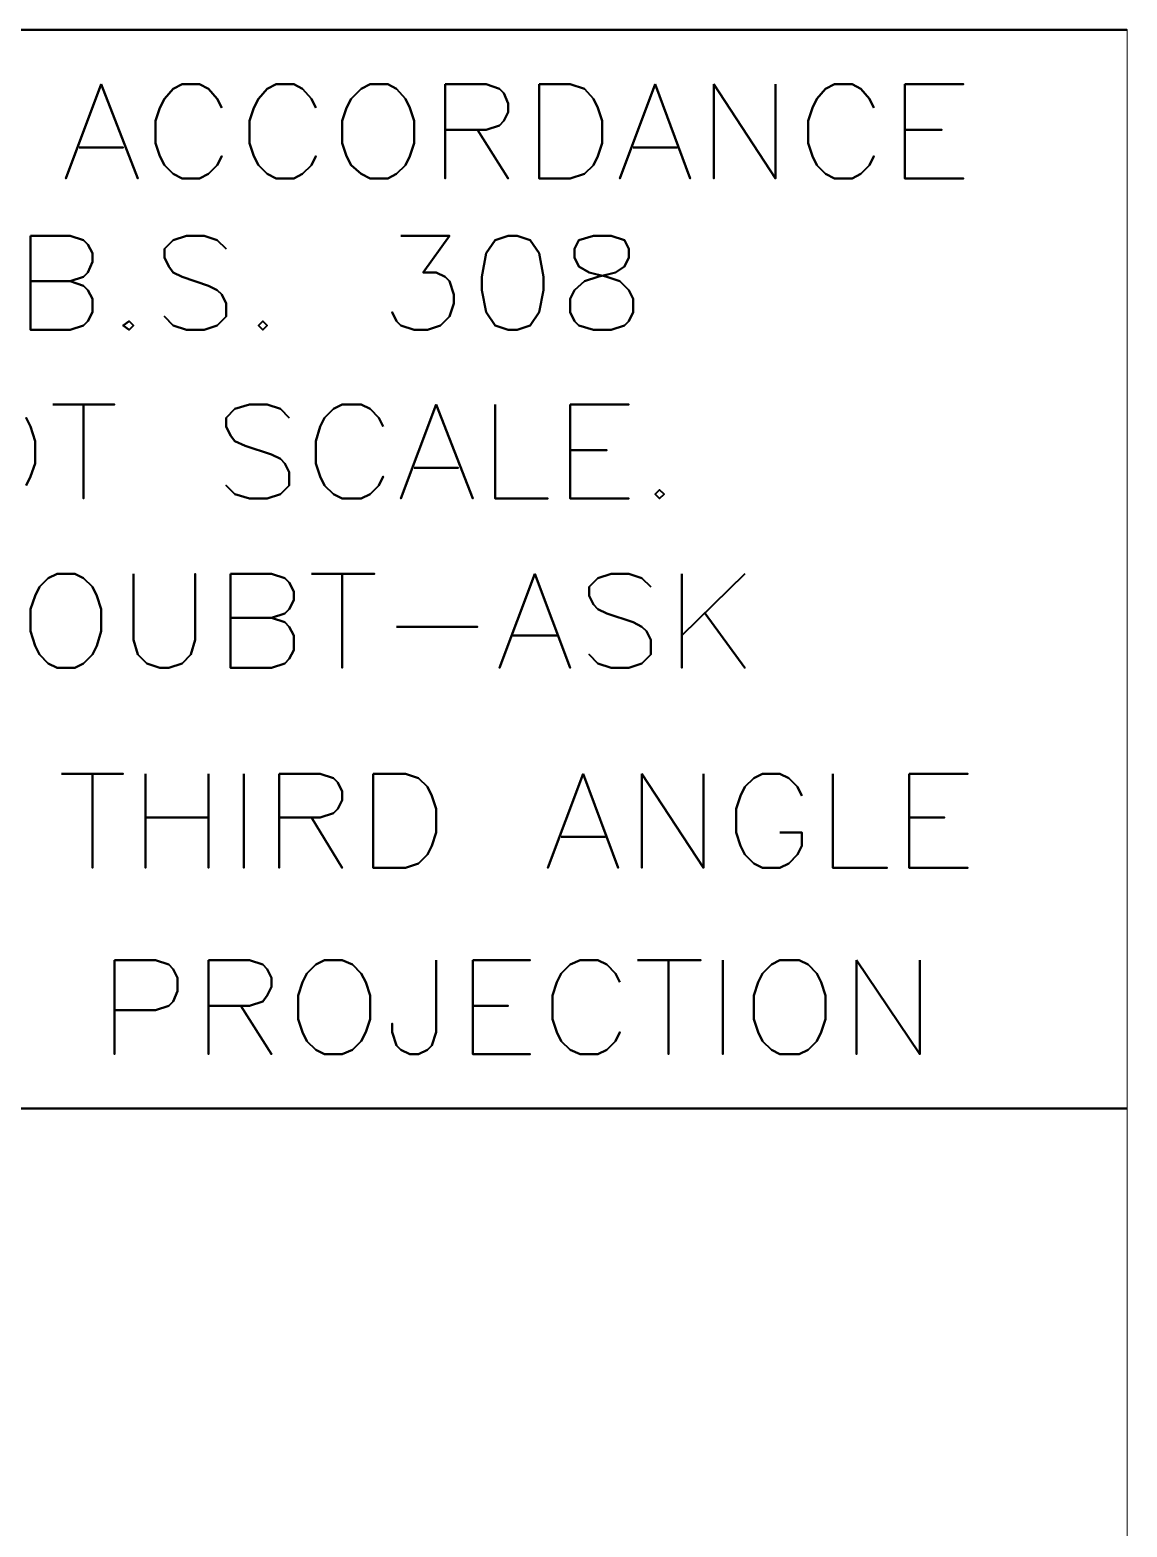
# Model space of a CAD drawing. Header units: millimetres. Extents: x 20 to 2064, y 18 to 2964.
# Drawn here: x 1755.9 to 2017.4, y 2607 to 2963.8 of the extents above; entities that cross this region are included whole.
import ezdxf

# ---------------------------------------------------------------- set-up
doc = ezdxf.new("R2010")
doc.units = ezdxf.units.MM
doc.header["$MEASUREMENT"] = 0
doc.layers.get('0').update_dxf_attribs({"linetype": 'CONTINUOUS'})

msp = doc.modelspace()

# ---------------------------------------------------------------- linework, layer by layer
at = {"color": 0, "linetype": 'Continuous', "lineweight": 40, "true_color": 0x000007}
for points in [[(66.47, 2963.75), (2017.37, 2963.75)], [(2017.37, 2963.75), (2017.37, 2963.75)], [(1772.85, 2950.8), (1764.43, 2928.38)], [(1772.85, 2950.8), (1781.59, 2928.38)], [(1792.11, 2950.8), (1790.01, 2949.75)], [(1796.32, 2950.8), (1792.11, 2950.8)], [(1792.11, 2950.8), (1792.11, 2950.8)], [(1798.42, 2949.75), (1796.32, 2950.8)], [(1796.32, 2950.8), (1796.32, 2950.8)], [(1814.53, 2950.8), (1812.43, 2949.75)], [(1818.74, 2950.8), (1814.53, 2950.8)], [(1814.53, 2950.8), (1814.53, 2950.8)], [(1820.84, 2949.75), (1818.74, 2950.8)], [(1818.74, 2950.8), (1818.74, 2950.8)], [(1836.95, 2950.8), (1834.85, 2949.75)], [(1841.16, 2950.8), (1836.95, 2950.8)], [(1836.95, 2950.8), (1836.95, 2950.8)], [(1843.26, 2949.75), (1841.16, 2950.8)], [(1841.16, 2950.8), (1841.16, 2950.8)], [(1854.84, 2950.8), (1854.84, 2928.38)], [(1854.84, 2950.8), (1864.63, 2950.8)], [(1864.63, 2950.8), (1864.63, 2950.8)], [(1864.63, 2950.8), (1867.79, 2949.75)], [(1877.26, 2950.8), (1877.26, 2928.38)], [(1877.26, 2950.8), (1884.62, 2950.8)], [(1884.62, 2950.8), (1884.62, 2950.8)], [(1884.62, 2950.8), (1888.11, 2949.75)], [(1904.94, 2950.8), (1896.52, 2928.38)], [(1904.94, 2950.8), (1913.29, 2928.38)], [(1918.94, 2950.8), (1918.94, 2928.38)], [(1918.94, 2950.8), (1933.6, 2928.38)], [(1933.6, 2950.8), (1933.6, 2928.38)], [(1947.67, 2950.8), (1945.57, 2949.75)], [(1951.88, 2950.8), (1947.67, 2950.8)], [(1947.67, 2950.8), (1947.67, 2950.8)], [(1953.99, 2949.75), (1951.88, 2950.8)], [(1951.88, 2950.8), (1951.88, 2950.8)], [(1964.44, 2950.8), (1964.44, 2928.38)], [(1964.44, 2950.8), (1978.44, 2950.8)], [(1978.44, 2950.8), (1978.44, 2950.8)], [(1787.9, 2947.32), (1786.85, 2945.21)], [(1790.01, 2949.75), (1787.9, 2947.32)], [(1787.9, 2947.32), (1787.9, 2947.32)], [(1790.01, 2949.75), (1790.01, 2949.75)], [(1800.53, 2947.32), (1798.42, 2949.75)], [(1798.42, 2949.75), (1798.42, 2949.75)], [(1801.58, 2945.21), (1800.53, 2947.32)], [(1800.53, 2947.32), (1800.53, 2947.32)], [(1810.32, 2947.32), (1809.27, 2945.21)], [(1812.43, 2949.75), (1810.32, 2947.32)], [(1810.32, 2947.32), (1810.32, 2947.32)], [(1812.43, 2949.75), (1812.43, 2949.75)], [(1822.95, 2947.32), (1820.84, 2949.75)], [(1820.84, 2949.75), (1820.84, 2949.75)], [(1824, 2945.21), (1822.95, 2947.32)], [(1822.95, 2947.32), (1822.95, 2947.32)], [(1832.42, 2947.32), (1831.36, 2945.21)], [(1834.85, 2949.75), (1832.42, 2947.32)], [(1832.42, 2947.32), (1832.42, 2947.32)], [(1834.85, 2949.75), (1834.85, 2949.75)], [(1845.37, 2947.32), (1843.26, 2949.75)], [(1843.26, 2949.75), (1843.26, 2949.75)], [(1846.42, 2945.21), (1845.37, 2947.32)], [(1845.37, 2947.32), (1845.37, 2947.32)], [(1867.79, 2949.75), (1867.79, 2949.75)], [(1867.79, 2949.75), (1868.84, 2948.7)], [(1868.84, 2948.7), (1868.84, 2948.7)], [(1868.84, 2948.7), (1869.89, 2946.26)], [(1888.11, 2949.75), (1888.11, 2949.75)], [(1888.11, 2949.75), (1890.21, 2947.32)], [(1890.21, 2947.32), (1890.21, 2947.32)], [(1890.21, 2947.32), (1891.26, 2945.21)], [(1943.47, 2947.32), (1942.41, 2945.21)], [(1945.57, 2949.75), (1943.47, 2947.32)], [(1943.47, 2947.32), (1943.47, 2947.32)], [(1945.57, 2949.75), (1945.57, 2949.75)], [(1956.02, 2947.32), (1953.99, 2949.75)], [(1953.99, 2949.75), (1953.99, 2949.75)], [(1957.08, 2945.21), (1956.02, 2947.32)], [(1956.02, 2947.32), (1956.02, 2947.32)], [(1786.85, 2945.21), (1785.8, 2942.06)], [(1786.85, 2945.21), (1786.85, 2945.21)], [(1809.27, 2945.21), (1808.22, 2942.06)], [(1809.27, 2945.21), (1809.27, 2945.21)], [(1831.36, 2945.21), (1830.31, 2942.06)], [(1831.36, 2945.21), (1831.36, 2945.21)], [(1847.47, 2942.06), (1846.42, 2945.21)], [(1846.42, 2945.21), (1846.42, 2945.21)], [(1869.89, 2944.16), (1868.84, 2942.06)], [(1869.89, 2946.26), (1869.89, 2946.26)], [(1869.89, 2946.26), (1869.89, 2944.16)], [(1869.89, 2944.16), (1869.89, 2944.16)], [(1891.26, 2945.21), (1891.26, 2945.21)], [(1891.26, 2945.21), (1892.31, 2942.06)], [(1942.41, 2945.21), (1941.36, 2942.06)], [(1942.41, 2945.21), (1942.41, 2945.21)], [(1785.8, 2942.06), (1785.8, 2942.06)], [(1785.8, 2942.06), (1785.8, 2936.8)], [(1808.22, 2942.06), (1808.22, 2942.06)], [(1808.22, 2942.06), (1808.22, 2936.8)], [(1830.31, 2942.06), (1830.31, 2942.06)], [(1830.31, 2942.06), (1830.31, 2936.8)], [(1847.47, 2936.8), (1847.47, 2942.06)], [(1847.47, 2942.06), (1847.47, 2942.06)], [(1864.63, 2939.95), (1854.84, 2939.95)], [(1854.84, 2939.95), (1854.84, 2939.95)], [(1862.53, 2939.95), (1869.89, 2928.38)], [(1867.79, 2941), (1864.63, 2939.95)], [(1864.63, 2939.95), (1864.63, 2939.95)], [(1868.84, 2942.06), (1867.79, 2941)], [(1867.79, 2941), (1867.79, 2941)], [(1868.84, 2942.06), (1868.84, 2942.06)], [(1892.31, 2942.06), (1892.31, 2942.06)], [(1892.31, 2942.06), (1892.31, 2936.8)], [(1941.36, 2942.06), (1941.36, 2942.06)], [(1941.36, 2942.06), (1941.36, 2936.8)], [(1964.44, 2939.95), (1973.25, 2939.95)], [(1973.25, 2939.95), (1973.25, 2939.95)], [(1785.8, 2936.8), (1785.8, 2936.8)], [(1785.8, 2936.8), (1786.85, 2933.64)], [(1808.22, 2936.8), (1808.22, 2936.8)], [(1808.22, 2936.8), (1809.27, 2933.64)], [(1830.31, 2936.8), (1830.31, 2936.8)], [(1830.31, 2936.8), (1831.36, 2933.64)], [(1846.42, 2933.64), (1847.47, 2936.8)], [(1847.47, 2936.8), (1847.47, 2936.8)], [(1892.31, 2936.8), (1891.26, 2933.64)], [(1892.31, 2936.8), (1892.31, 2936.8)], [(1941.36, 2936.8), (1941.36, 2936.8)], [(1941.36, 2936.8), (1942.41, 2933.64)], [(1767.59, 2935.74), (1778.11, 2935.74)], [(1778.11, 2935.74), (1778.11, 2935.74)], [(1786.85, 2933.64), (1786.85, 2933.64)], [(1786.85, 2933.64), (1787.9, 2931.54)], [(1800.53, 2931.54), (1801.58, 2933.64)], [(1801.58, 2933.64), (1801.58, 2933.64)], [(1809.27, 2933.64), (1809.27, 2933.64)], [(1809.27, 2933.64), (1810.32, 2931.54)], [(1822.95, 2931.54), (1824, 2933.64)], [(1824, 2933.64), (1824, 2933.64)], [(1831.36, 2933.64), (1831.36, 2933.64)], [(1831.36, 2933.64), (1832.42, 2931.54)], [(1845.37, 2931.54), (1846.42, 2933.64)], [(1846.42, 2933.64), (1846.42, 2933.64)], [(1891.26, 2933.64), (1890.21, 2931.54)], [(1891.26, 2933.64), (1891.26, 2933.64)], [(1899.68, 2935.74), (1910.2, 2935.74)], [(1910.2, 2935.74), (1910.2, 2935.74)], [(1942.41, 2933.64), (1942.41, 2933.64)], [(1942.41, 2933.64), (1943.47, 2931.54)], [(1956.02, 2931.54), (1957.08, 2933.64)], [(1957.08, 2933.64), (1957.08, 2933.64)], [(1787.9, 2931.54), (1787.9, 2931.54)], [(1787.9, 2931.54), (1790.01, 2929.43)], [(1790.01, 2929.43), (1790.01, 2929.43)], [(1790.01, 2929.43), (1792.11, 2928.38)], [(1796.32, 2928.38), (1798.42, 2929.43)], [(1798.42, 2929.43), (1800.53, 2931.54)], [(1798.42, 2929.43), (1798.42, 2929.43)], [(1800.53, 2931.54), (1800.53, 2931.54)], [(1810.32, 2931.54), (1810.32, 2931.54)], [(1810.32, 2931.54), (1812.43, 2929.43)], [(1812.43, 2929.43), (1812.43, 2929.43)], [(1812.43, 2929.43), (1814.53, 2928.38)], [(1818.74, 2928.38), (1820.84, 2929.43)], [(1820.84, 2929.43), (1822.95, 2931.54)], [(1820.84, 2929.43), (1820.84, 2929.43)], [(1822.95, 2931.54), (1822.95, 2931.54)], [(1832.42, 2931.54), (1832.42, 2931.54)], [(1832.42, 2931.54), (1834.85, 2929.43)], [(1834.85, 2929.43), (1834.85, 2929.43)], [(1834.85, 2929.43), (1836.95, 2928.38)], [(1841.16, 2928.38), (1843.26, 2929.43)], [(1843.26, 2929.43), (1845.37, 2931.54)], [(1843.26, 2929.43), (1843.26, 2929.43)], [(1845.37, 2931.54), (1845.37, 2931.54)], [(1888.11, 2929.43), (1884.62, 2928.38)], [(1890.21, 2931.54), (1888.11, 2929.43)], [(1888.11, 2929.43), (1888.11, 2929.43)], [(1890.21, 2931.54), (1890.21, 2931.54)], [(1943.47, 2931.54), (1943.47, 2931.54)], [(1943.47, 2931.54), (1945.57, 2929.43)], [(1945.57, 2929.43), (1945.57, 2929.43)], [(1945.57, 2929.43), (1947.67, 2928.38)], [(1951.88, 2928.38), (1953.99, 2929.43)], [(1953.99, 2929.43), (1956.02, 2931.54)], [(1953.99, 2929.43), (1953.99, 2929.43)], [(1956.02, 2931.54), (1956.02, 2931.54)], [(1764.43, 2928.38), (1764.43, 2928.38)], [(1781.59, 2928.38), (1781.59, 2928.38)], [(1792.11, 2928.38), (1792.11, 2928.38)], [(1792.11, 2928.38), (1796.32, 2928.38)], [(1796.32, 2928.38), (1796.32, 2928.38)], [(1814.53, 2928.38), (1814.53, 2928.38)], [(1814.53, 2928.38), (1818.74, 2928.38)], [(1818.74, 2928.38), (1818.74, 2928.38)], [(1836.95, 2928.38), (1836.95, 2928.38)], [(1836.95, 2928.38), (1841.16, 2928.38)], [(1841.16, 2928.38), (1841.16, 2928.38)], [(1854.84, 2928.38), (1854.84, 2928.38)], [(1869.89, 2928.38), (1869.89, 2928.38)], [(1877.26, 2928.38), (1877.26, 2928.38)], [(1884.62, 2928.38), (1877.26, 2928.38)], [(1877.26, 2928.38), (1877.26, 2928.38)], [(1884.62, 2928.38), (1884.62, 2928.38)], [(1896.52, 2928.38), (1896.52, 2928.38)], [(1913.29, 2928.38), (1913.29, 2928.38)], [(1918.94, 2928.38), (1918.94, 2928.38)], [(1933.6, 2928.38), (1933.6, 2928.38)], [(1933.6, 2928.38), (1933.6, 2928.38)], [(1947.67, 2928.38), (1947.67, 2928.38)], [(1947.67, 2928.38), (1951.88, 2928.38)], [(1951.88, 2928.38), (1951.88, 2928.38)], [(1964.44, 2928.38), (1964.44, 2928.38)], [(1964.44, 2928.38), (1978.44, 2928.38)], [(1978.44, 2928.38), (1978.44, 2928.38)], [(1756.02, 2914.71), (1756.02, 2892.29)], [(1756.02, 2914.71), (1765.48, 2914.71)], [(1765.48, 2914.71), (1765.48, 2914.71)], [(1765.48, 2914.71), (1768.64, 2913.65)], [(1768.64, 2913.65), (1768.64, 2913.65)], [(1768.64, 2913.65), (1769.69, 2912.6)], [(1769.69, 2912.6), (1769.69, 2912.6)], [(1769.69, 2912.6), (1770.74, 2910.56)], [(1790.01, 2913.65), (1787.9, 2911.62)], [(1787.9, 2911.62), (1787.9, 2911.62)], [(1787.9, 2911.62), (1787.9, 2909.51)], [(1793.16, 2914.71), (1790.01, 2913.65)], [(1790.01, 2913.65), (1790.01, 2913.65)], [(1797.37, 2914.71), (1793.16, 2914.71)], [(1793.16, 2914.71), (1793.16, 2914.71)], [(1800.53, 2913.65), (1797.37, 2914.71)], [(1797.37, 2914.71), (1797.37, 2914.71)], [(1802.63, 2911.62), (1800.53, 2913.65)], [(1800.53, 2913.65), (1800.53, 2913.65)], [(1844.32, 2914.71), (1855.89, 2914.71)], [(1855.89, 2914.71), (1849.58, 2905.96)], [(1855.89, 2914.71), (1855.89, 2914.71)], [(1866.74, 2913.65), (1864.63, 2910.56)], [(1869.89, 2914.71), (1866.74, 2913.65)], [(1866.74, 2913.65), (1866.74, 2913.65)], [(1872, 2914.71), (1869.89, 2914.71)], [(1869.89, 2914.71), (1869.89, 2914.71)], [(1875.15, 2913.65), (1872, 2914.71)], [(1872, 2914.71), (1872, 2914.71)], [(1877.26, 2910.56), (1875.15, 2913.65)], [(1875.15, 2913.65), (1875.15, 2913.65)], [(1886.72, 2913.65), (1885.67, 2911.62)], [(1885.67, 2911.62), (1885.67, 2911.62)], [(1885.67, 2911.62), (1885.67, 2909.51)], [(1890.21, 2914.71), (1886.72, 2913.65)], [(1886.72, 2913.65), (1886.72, 2913.65)], [(1894.42, 2914.71), (1890.21, 2914.71)], [(1890.21, 2914.71), (1890.21, 2914.71)], [(1897.57, 2913.65), (1894.42, 2914.71)], [(1894.42, 2914.71), (1894.42, 2914.71)], [(1898.63, 2911.62), (1897.57, 2913.65)], [(1897.57, 2913.65), (1897.57, 2913.65)], [(1898.63, 2909.51), (1898.63, 2911.62)], [(1898.63, 2911.62), (1898.63, 2911.62)], [(1770.74, 2908.46), (1769.69, 2905.96)], [(1770.74, 2910.56), (1770.74, 2910.56)], [(1770.74, 2910.56), (1770.74, 2908.46)], [(1770.74, 2908.46), (1770.74, 2908.46)], [(1787.9, 2909.51), (1787.9, 2909.51)], [(1787.9, 2909.51), (1788.96, 2907.41)], [(1864.63, 2910.56), (1863.58, 2904.91)], [(1864.63, 2910.56), (1864.63, 2910.56)], [(1878.31, 2904.91), (1877.26, 2910.56)], [(1877.26, 2910.56), (1877.26, 2910.56)], [(1885.67, 2909.51), (1885.67, 2909.51)], [(1885.67, 2909.51), (1886.72, 2907.41)], [(1897.57, 2907.41), (1898.63, 2909.51)], [(1898.63, 2909.51), (1898.63, 2909.51)], [(1768.64, 2904.91), (1765.48, 2903.86)], [(1769.69, 2905.96), (1768.64, 2904.91)], [(1768.64, 2904.91), (1768.64, 2904.91)], [(1769.69, 2905.96), (1769.69, 2905.96)], [(1788.96, 2907.41), (1788.96, 2907.41)], [(1788.96, 2907.41), (1790.01, 2905.96)], [(1790.01, 2905.96), (1790.01, 2905.96)], [(1790.01, 2905.96), (1792.11, 2904.91)], [(1792.11, 2904.91), (1792.11, 2904.91)], [(1792.11, 2904.91), (1798.42, 2902.8)], [(1849.58, 2905.96), (1849.58, 2905.96)], [(1849.58, 2905.96), (1852.73, 2905.96)], [(1852.73, 2905.96), (1852.73, 2905.96)], [(1852.73, 2905.96), (1854.84, 2904.91)], [(1854.84, 2904.91), (1854.84, 2904.91)], [(1854.84, 2904.91), (1855.89, 2903.86)], [(1863.58, 2904.91), (1863.58, 2904.91)], [(1863.58, 2904.91), (1863.58, 2901.75)], [(1878.31, 2901.75), (1878.31, 2904.91)], [(1878.31, 2904.91), (1878.31, 2904.91)], [(1886.72, 2907.41), (1886.72, 2907.41)], [(1886.72, 2907.41), (1889.16, 2905.96)], [(1888.11, 2903.86), (1891.26, 2904.91)], [(1889.16, 2905.96), (1889.16, 2905.96)], [(1889.16, 2905.96), (1893.37, 2904.91)], [(1891.26, 2904.91), (1895.47, 2905.96)], [(1891.26, 2904.91), (1891.26, 2904.91)], [(1893.37, 2904.91), (1893.37, 2904.91)], [(1893.37, 2904.91), (1896.52, 2903.86)], [(1895.47, 2905.96), (1897.57, 2907.41)], [(1895.47, 2905.96), (1895.47, 2905.96)], [(1897.57, 2907.41), (1897.57, 2907.41)], [(1756.02, 2903.86), (1765.48, 2903.86)], [(1765.48, 2903.86), (1765.48, 2903.86)], [(1765.48, 2903.86), (1765.48, 2903.86)], [(1765.48, 2903.86), (1768.64, 2902.8)], [(1768.64, 2902.8), (1768.64, 2902.8)], [(1768.64, 2902.8), (1769.69, 2901.75)], [(1769.69, 2901.75), (1769.69, 2901.75)], [(1769.69, 2901.75), (1770.74, 2899.65)], [(1798.42, 2902.8), (1798.42, 2902.8)], [(1798.42, 2902.8), (1800.53, 2901.75)], [(1800.53, 2901.75), (1800.53, 2901.75)], [(1800.53, 2901.75), (1801.58, 2900.7)], [(1801.58, 2900.7), (1801.58, 2900.7)], [(1801.58, 2900.7), (1802.63, 2898.6)], [(1855.89, 2903.86), (1855.89, 2903.86)], [(1855.89, 2903.86), (1856.94, 2900.7)], [(1856.94, 2900.7), (1856.94, 2900.7)], [(1856.94, 2900.7), (1856.94, 2898.6)], [(1863.58, 2901.75), (1863.58, 2901.75)], [(1863.58, 2901.75), (1864.63, 2896.49)], [(1877.26, 2896.49), (1878.31, 2901.75)], [(1878.31, 2901.75), (1878.31, 2901.75)], [(1884.62, 2899.65), (1885.67, 2901.75)], [(1885.67, 2901.75), (1888.11, 2903.86)], [(1885.67, 2901.75), (1885.67, 2901.75)], [(1888.11, 2903.86), (1888.11, 2903.86)], [(1896.52, 2903.86), (1896.52, 2903.86)], [(1896.52, 2903.86), (1898.63, 2901.75)], [(1898.63, 2901.75), (1898.63, 2901.75)], [(1898.63, 2901.75), (1899.68, 2899.65)], [(1770.74, 2899.65), (1770.74, 2899.65)], [(1770.74, 2899.65), (1770.74, 2896.49)], [(1802.63, 2898.6), (1802.63, 2898.6)], [(1802.63, 2898.6), (1802.63, 2895.44)], [(1856.94, 2898.6), (1855.89, 2895.44)], [(1856.94, 2898.6), (1856.94, 2898.6)], [(1884.62, 2896.49), (1884.62, 2899.65)], [(1884.62, 2899.65), (1884.62, 2899.65)], [(1899.68, 2899.65), (1899.68, 2899.65)], [(1899.68, 2899.65), (1899.68, 2896.49)], [(1769.69, 2894.39), (1768.64, 2893.34)], [(1770.74, 2896.49), (1769.69, 2894.39)], [(1769.69, 2894.39), (1769.69, 2894.39)], [(1770.74, 2896.49), (1770.74, 2896.49)], [(1779.49, 2894.39), (1778.11, 2893.34)], [(1780.54, 2893.34), (1779.49, 2894.39)], [(1779.49, 2894.39), (1779.49, 2894.39)], [(1790.01, 2893.34), (1787.9, 2895.44)], [(1787.9, 2895.44), (1787.9, 2895.44)], [(1802.63, 2895.44), (1800.53, 2893.34)], [(1802.63, 2895.44), (1802.63, 2895.44)], [(1811.38, 2894.39), (1810.32, 2893.34)], [(1812.43, 2893.34), (1811.38, 2894.39)], [(1811.38, 2894.39), (1811.38, 2894.39)], [(1843.26, 2894.39), (1842.21, 2896.49)], [(1842.21, 2896.49), (1842.21, 2896.49)], [(1844.32, 2893.34), (1843.26, 2894.39)], [(1843.26, 2894.39), (1843.26, 2894.39)], [(1855.89, 2895.44), (1853.78, 2893.34)], [(1855.89, 2895.44), (1855.89, 2895.44)], [(1864.63, 2896.49), (1864.63, 2896.49)], [(1864.63, 2896.49), (1866.74, 2893.34)], [(1875.15, 2893.34), (1877.26, 2896.49)], [(1877.26, 2896.49), (1877.26, 2896.49)], [(1885.67, 2894.39), (1884.62, 2896.49)], [(1884.62, 2896.49), (1884.62, 2896.49)], [(1886.72, 2893.34), (1885.67, 2894.39)], [(1885.67, 2894.39), (1885.67, 2894.39)], [(1898.63, 2894.39), (1897.57, 2893.34)], [(1899.68, 2896.49), (1898.63, 2894.39)], [(1898.63, 2894.39), (1898.63, 2894.39)], [(1899.68, 2896.49), (1899.68, 2896.49)], [(1756.02, 2892.29), (1756.02, 2892.29)], [(1765.48, 2892.29), (1756.02, 2892.29)], [(1756.02, 2892.29), (1756.02, 2892.29)], [(1768.64, 2893.34), (1765.48, 2892.29)], [(1765.48, 2892.29), (1765.48, 2892.29)], [(1768.64, 2893.34), (1768.64, 2893.34)], [(1778.11, 2893.34), (1778.11, 2893.34)], [(1778.11, 2893.34), (1779.49, 2892.29)], [(1779.49, 2892.29), (1780.54, 2893.34)], [(1779.49, 2892.29), (1779.49, 2892.29)], [(1780.54, 2893.34), (1780.54, 2893.34)], [(1793.16, 2892.29), (1790.01, 2893.34)], [(1790.01, 2893.34), (1790.01, 2893.34)], [(1797.37, 2892.29), (1793.16, 2892.29)], [(1793.16, 2892.29), (1793.16, 2892.29)], [(1800.53, 2893.34), (1797.37, 2892.29)], [(1797.37, 2892.29), (1797.37, 2892.29)], [(1800.53, 2893.34), (1800.53, 2893.34)], [(1810.32, 2893.34), (1810.32, 2893.34)], [(1810.32, 2893.34), (1811.38, 2892.29)], [(1811.38, 2892.29), (1812.43, 2893.34)], [(1811.38, 2892.29), (1811.38, 2892.29)], [(1812.43, 2893.34), (1812.43, 2893.34)], [(1847.47, 2892.29), (1844.32, 2893.34)], [(1844.32, 2893.34), (1844.32, 2893.34)], [(1850.63, 2892.29), (1847.47, 2892.29)], [(1847.47, 2892.29), (1847.47, 2892.29)], [(1853.78, 2893.34), (1850.63, 2892.29)], [(1850.63, 2892.29), (1850.63, 2892.29)], [(1853.78, 2893.34), (1853.78, 2893.34)], [(1866.74, 2893.34), (1866.74, 2893.34)], [(1866.74, 2893.34), (1869.89, 2892.29)], [(1869.89, 2892.29), (1869.89, 2892.29)], [(1869.89, 2892.29), (1872, 2892.29)], [(1872, 2892.29), (1875.15, 2893.34)], [(1872, 2892.29), (1872, 2892.29)], [(1875.15, 2893.34), (1875.15, 2893.34)], [(1890.21, 2892.29), (1886.72, 2893.34)], [(1886.72, 2893.34), (1886.72, 2893.34)], [(1894.42, 2892.29), (1890.21, 2892.29)], [(1890.21, 2892.29), (1890.21, 2892.29)], [(1897.57, 2893.34), (1894.42, 2892.29)], [(1894.42, 2892.29), (1894.42, 2892.29)], [(1897.57, 2893.34), (1897.57, 2893.34)], [(1761.28, 2874.47), (1776, 2874.47)], [(1768.64, 2874.47), (1768.64, 2852.05)], [(1776, 2874.47), (1776, 2874.47)], [(1804.74, 2873.42), (1802.63, 2871.31)], [(1808.22, 2874.47), (1804.74, 2873.42)], [(1804.74, 2873.42), (1804.74, 2873.42)], [(1812.43, 2874.47), (1808.22, 2874.47)], [(1808.22, 2874.47), (1808.22, 2874.47)], [(1815.58, 2873.42), (1812.43, 2874.47)], [(1812.43, 2874.47), (1812.43, 2874.47)], [(1817.69, 2871.31), (1815.58, 2873.42)], [(1815.58, 2873.42), (1815.58, 2873.42)], [(1828.21, 2873.42), (1826.1, 2871.31)], [(1830.31, 2874.47), (1828.21, 2873.42)], [(1828.21, 2873.42), (1828.21, 2873.42)], [(1834.85, 2874.47), (1830.31, 2874.47)], [(1830.31, 2874.47), (1830.31, 2874.47)], [(1836.95, 2873.42), (1834.85, 2874.47)], [(1834.85, 2874.47), (1834.85, 2874.47)], [(1839.06, 2871.31), (1836.95, 2873.42)], [(1836.95, 2873.42), (1836.95, 2873.42)], [(1852.73, 2874.47), (1844.32, 2852.05)], [(1852.73, 2874.47), (1861.48, 2852.05)], [(1866.74, 2874.47), (1866.74, 2852.05)], [(1884.62, 2874.47), (1884.62, 2852.05)], [(1884.62, 2874.47), (1898.63, 2874.47)], [(1898.63, 2874.47), (1898.63, 2874.47)], [(1756.02, 2869.21), (1754.96, 2871.31)], [(1757.07, 2865.72), (1756.02, 2869.21)], [(1756.02, 2869.21), (1756.02, 2869.21)], [(1802.63, 2871.31), (1802.63, 2871.31)], [(1802.63, 2871.31), (1802.63, 2869.21)], [(1802.63, 2869.21), (1802.63, 2869.21)], [(1802.63, 2869.21), (1803.68, 2867.1)], [(1825.05, 2869.21), (1824, 2865.72)], [(1826.1, 2871.31), (1825.05, 2869.21)], [(1825.05, 2869.21), (1825.05, 2869.21)], [(1826.1, 2871.31), (1826.1, 2871.31)], [(1840.11, 2869.21), (1839.06, 2871.31)], [(1839.06, 2871.31), (1839.06, 2871.31)], [(1757.07, 2860.46), (1757.07, 2865.72)], [(1757.07, 2865.72), (1757.07, 2865.72)], [(1803.68, 2867.1), (1803.68, 2867.1)], [(1803.68, 2867.1), (1804.74, 2865.72)], [(1804.74, 2865.72), (1804.74, 2865.72)], [(1804.74, 2865.72), (1807.17, 2864.67)], [(1824, 2865.72), (1824, 2865.72)], [(1824, 2865.72), (1824, 2860.46)], [(1807.17, 2864.67), (1807.17, 2864.67)], [(1807.17, 2864.67), (1813.48, 2862.57)], [(1813.48, 2862.57), (1813.48, 2862.57)], [(1813.48, 2862.57), (1815.58, 2861.51)], [(1815.58, 2861.51), (1815.58, 2861.51)], [(1815.58, 2861.51), (1816.64, 2860.46)], [(1884.62, 2863.62), (1893.37, 2863.62)], [(1893.37, 2863.62), (1893.37, 2863.62)], [(1756.02, 2857.31), (1757.07, 2860.46)], [(1757.07, 2860.46), (1757.07, 2860.46)], [(1816.64, 2860.46), (1816.64, 2860.46)], [(1816.64, 2860.46), (1817.69, 2858.36)], [(1817.69, 2858.36), (1817.69, 2858.36)], [(1817.69, 2858.36), (1817.69, 2855.2)], [(1824, 2860.46), (1824, 2860.46)], [(1824, 2860.46), (1825.05, 2857.31)], [(1847.47, 2859.41), (1857.99, 2859.41)], [(1857.99, 2859.41), (1857.99, 2859.41)], [(1754.96, 2855.2), (1756.02, 2857.31)], [(1756.02, 2857.31), (1756.02, 2857.31)], [(1804.74, 2853.1), (1802.63, 2855.2)], [(1802.63, 2855.2), (1802.63, 2855.2)], [(1817.69, 2855.2), (1815.58, 2853.1)], [(1817.69, 2855.2), (1817.69, 2855.2)], [(1825.05, 2857.31), (1825.05, 2857.31)], [(1825.05, 2857.31), (1826.1, 2855.2)], [(1826.1, 2855.2), (1826.1, 2855.2)], [(1826.1, 2855.2), (1828.21, 2853.1)], [(1836.95, 2853.1), (1839.06, 2855.2)], [(1839.06, 2855.2), (1840.11, 2857.31)], [(1839.06, 2855.2), (1839.06, 2855.2)], [(1840.11, 2857.31), (1840.11, 2857.31)], [(1768.64, 2852.05), (1768.64, 2852.05)], [(1808.22, 2852.05), (1804.74, 2853.1)], [(1804.74, 2853.1), (1804.74, 2853.1)], [(1812.43, 2852.05), (1808.22, 2852.05)], [(1808.22, 2852.05), (1808.22, 2852.05)], [(1815.58, 2853.1), (1812.43, 2852.05)], [(1812.43, 2852.05), (1812.43, 2852.05)], [(1815.58, 2853.1), (1815.58, 2853.1)], [(1828.21, 2853.1), (1828.21, 2853.1)], [(1828.21, 2853.1), (1830.31, 2852.05)], [(1830.31, 2852.05), (1830.31, 2852.05)], [(1830.31, 2852.05), (1834.85, 2852.05)], [(1834.85, 2852.05), (1836.95, 2853.1)], [(1834.85, 2852.05), (1834.85, 2852.05)], [(1836.95, 2853.1), (1836.95, 2853.1)], [(1844.32, 2852.05), (1844.32, 2852.05)], [(1861.48, 2852.05), (1861.48, 2852.05)], [(1866.74, 2852.05), (1866.74, 2852.05)], [(1866.74, 2852.05), (1879.36, 2852.05)], [(1879.36, 2852.05), (1879.36, 2852.05)], [(1884.62, 2852.05), (1884.62, 2852.05)], [(1884.62, 2852.05), (1898.63, 2852.05)], [(1898.63, 2852.05), (1898.63, 2852.05)], [(1905.99, 2854.15), (1904.94, 2853.1)], [(1904.94, 2853.1), (1904.94, 2853.1)], [(1904.94, 2853.1), (1905.99, 2852.05)], [(1907.04, 2853.1), (1905.99, 2854.15)], [(1905.99, 2854.15), (1905.99, 2854.15)], [(1905.99, 2852.05), (1907.04, 2853.1)], [(1905.99, 2852.05), (1905.99, 2852.05)], [(1907.04, 2853.1), (1907.04, 2853.1)], [(1760.22, 2833.11), (1758.12, 2831.01)], [(1762.33, 2834.16), (1760.22, 2833.11)], [(1760.22, 2833.11), (1760.22, 2833.11)], [(1766.54, 2834.16), (1762.33, 2834.16)], [(1762.33, 2834.16), (1762.33, 2834.16)], [(1768.64, 2833.11), (1766.54, 2834.16)], [(1766.54, 2834.16), (1766.54, 2834.16)], [(1770.74, 2831.01), (1768.64, 2833.11)], [(1768.64, 2833.11), (1768.64, 2833.11)], [(1780.54, 2834.16), (1780.54, 2818.38)], [(1795.27, 2818.38), (1795.27, 2834.16)], [(1795.27, 2834.16), (1795.27, 2834.16)], [(1803.68, 2834.16), (1803.68, 2811.74)], [(1803.68, 2834.16), (1813.48, 2834.16)], [(1813.48, 2834.16), (1813.48, 2834.16)], [(1813.48, 2834.16), (1816.64, 2833.11)], [(1816.64, 2833.11), (1816.64, 2833.11)], [(1816.64, 2833.11), (1817.69, 2832.06)], [(1822.95, 2834.16), (1838, 2834.16)], [(1830.31, 2834.16), (1830.31, 2811.74)], [(1838, 2834.16), (1838, 2834.16)], [(1876.2, 2834.16), (1867.79, 2811.74)], [(1876.2, 2834.16), (1884.62, 2811.74)], [(1891.26, 2833.11), (1889.16, 2831.01)], [(1894.42, 2834.16), (1891.26, 2833.11)], [(1891.26, 2833.11), (1891.26, 2833.11)], [(1898.63, 2834.16), (1894.42, 2834.16)], [(1894.42, 2834.16), (1894.42, 2834.16)], [(1901.78, 2833.11), (1898.63, 2834.16)], [(1898.63, 2834.16), (1898.63, 2834.16)], [(1903.88, 2831.01), (1901.78, 2833.11)], [(1901.78, 2833.11), (1901.78, 2833.11)], [(1911.25, 2834.16), (1911.25, 2811.74)], [(1926.31, 2834.16), (1911.25, 2819.44)], [(1758.12, 2831.01), (1757.07, 2828.9)], [(1758.12, 2831.01), (1758.12, 2831.01)], [(1771.8, 2828.9), (1770.74, 2831.01)], [(1770.74, 2831.01), (1770.74, 2831.01)], [(1817.69, 2832.06), (1817.69, 2832.06)], [(1817.69, 2832.06), (1818.74, 2829.96)], [(1818.74, 2829.96), (1818.74, 2829.96)], [(1818.74, 2829.96), (1818.74, 2827.85)], [(1889.16, 2831.01), (1889.16, 2831.01)], [(1889.16, 2831.01), (1889.16, 2828.9)], [(1757.07, 2828.9), (1756.02, 2825.75)], [(1756.02, 2825.75), (1756.02, 2825.75)], [(1756.02, 2825.75), (1756.02, 2820.49)], [(1757.07, 2828.9), (1757.07, 2828.9)], [(1772.85, 2825.75), (1771.8, 2828.9)], [(1771.8, 2828.9), (1771.8, 2828.9)], [(1772.85, 2820.49), (1772.85, 2825.75)], [(1772.85, 2825.75), (1772.85, 2825.75)], [(1817.69, 2825.75), (1816.64, 2824.7)], [(1818.74, 2827.85), (1817.69, 2825.75)], [(1817.69, 2825.75), (1817.69, 2825.75)], [(1818.74, 2827.85), (1818.74, 2827.85)], [(1889.16, 2828.9), (1889.16, 2828.9)], [(1889.16, 2828.9), (1890.21, 2826.8)], [(1890.21, 2826.8), (1890.21, 2826.8)], [(1890.21, 2826.8), (1891.26, 2825.75)], [(1891.26, 2825.75), (1891.26, 2825.75)], [(1891.26, 2825.75), (1893.37, 2824.7)], [(1803.68, 2823.64), (1813.48, 2823.64)], [(1816.64, 2824.7), (1813.48, 2823.64)], [(1813.48, 2823.64), (1813.48, 2823.64)], [(1813.48, 2823.64), (1813.48, 2823.64)], [(1813.48, 2823.64), (1816.64, 2822.59)], [(1816.64, 2824.7), (1816.64, 2824.7)], [(1816.64, 2822.59), (1816.64, 2822.59)], [(1816.64, 2822.59), (1817.69, 2821.54)], [(1893.37, 2824.7), (1893.37, 2824.7)], [(1893.37, 2824.7), (1899.68, 2822.59)], [(1899.68, 2822.59), (1899.68, 2822.59)], [(1899.68, 2822.59), (1901.78, 2821.54)], [(1916.84, 2824.7), (1926.31, 2811.74)], [(1756.02, 2820.49), (1756.02, 2820.49)], [(1756.02, 2820.49), (1757.07, 2817)], [(1771.8, 2817), (1772.85, 2820.49)], [(1772.85, 2820.49), (1772.85, 2820.49)], [(1817.69, 2821.54), (1817.69, 2821.54)], [(1817.69, 2821.54), (1818.74, 2819.44)], [(1818.74, 2819.44), (1818.74, 2819.44)], [(1818.74, 2819.44), (1818.74, 2815.95)], [(1843.26, 2821.54), (1862.53, 2821.54)], [(1862.53, 2821.54), (1862.53, 2821.54)], [(1870.94, 2819.44), (1881.46, 2819.44)], [(1881.46, 2819.44), (1881.46, 2819.44)], [(1901.78, 2821.54), (1901.78, 2821.54)], [(1901.78, 2821.54), (1902.83, 2820.49)], [(1902.83, 2820.49), (1902.83, 2820.49)], [(1902.83, 2820.49), (1903.88, 2818.38)], [(1911.25, 2819.44), (1911.25, 2819.44)], [(1757.07, 2817), (1757.07, 2817)], [(1757.07, 2817), (1758.12, 2814.9)], [(1770.74, 2814.9), (1771.8, 2817)], [(1771.8, 2817), (1771.8, 2817)], [(1780.54, 2818.38), (1780.54, 2818.38)], [(1780.54, 2818.38), (1781.59, 2814.9)], [(1794.22, 2814.9), (1795.27, 2818.38)], [(1795.27, 2818.38), (1795.27, 2818.38)], [(1818.74, 2815.95), (1817.69, 2813.85)], [(1818.74, 2815.95), (1818.74, 2815.95)], [(1903.88, 2818.38), (1903.88, 2818.38)], [(1903.88, 2818.38), (1903.88, 2814.9)], [(1758.12, 2814.9), (1758.12, 2814.9)], [(1758.12, 2814.9), (1760.22, 2812.79)], [(1760.22, 2812.79), (1760.22, 2812.79)], [(1760.22, 2812.79), (1762.33, 2811.74)], [(1762.33, 2811.74), (1762.33, 2811.74)], [(1762.33, 2811.74), (1766.54, 2811.74)], [(1766.54, 2811.74), (1768.64, 2812.79)], [(1766.54, 2811.74), (1766.54, 2811.74)], [(1768.64, 2812.79), (1770.74, 2814.9)], [(1768.64, 2812.79), (1768.64, 2812.79)], [(1770.74, 2814.9), (1770.74, 2814.9)], [(1781.59, 2814.9), (1781.59, 2814.9)], [(1781.59, 2814.9), (1783.7, 2812.79)], [(1783.7, 2812.79), (1783.7, 2812.79)], [(1783.7, 2812.79), (1786.85, 2811.74)], [(1786.85, 2811.74), (1786.85, 2811.74)], [(1786.85, 2811.74), (1788.96, 2811.74)], [(1788.96, 2811.74), (1792.11, 2812.79)], [(1788.96, 2811.74), (1788.96, 2811.74)], [(1792.11, 2812.79), (1794.22, 2814.9)], [(1792.11, 2812.79), (1792.11, 2812.79)], [(1794.22, 2814.9), (1794.22, 2814.9)], [(1803.68, 2811.74), (1803.68, 2811.74)], [(1813.48, 2811.74), (1803.68, 2811.74)], [(1803.68, 2811.74), (1803.68, 2811.74)], [(1816.64, 2812.79), (1813.48, 2811.74)], [(1813.48, 2811.74), (1813.48, 2811.74)], [(1817.69, 2813.85), (1816.64, 2812.79)], [(1816.64, 2812.79), (1816.64, 2812.79)], [(1817.69, 2813.85), (1817.69, 2813.85)], [(1830.31, 2811.74), (1830.31, 2811.74)], [(1867.79, 2811.74), (1867.79, 2811.74)], [(1884.62, 2811.74), (1884.62, 2811.74)], [(1891.26, 2812.79), (1889.16, 2814.9)], [(1889.16, 2814.9), (1889.16, 2814.9)], [(1894.42, 2811.74), (1891.26, 2812.79)], [(1891.26, 2812.79), (1891.26, 2812.79)], [(1898.63, 2811.74), (1894.42, 2811.74)], [(1894.42, 2811.74), (1894.42, 2811.74)], [(1901.78, 2812.79), (1898.63, 2811.74)], [(1898.63, 2811.74), (1898.63, 2811.74)], [(1903.88, 2814.9), (1901.78, 2812.79)], [(1901.78, 2812.79), (1901.78, 2812.79)], [(1903.88, 2814.9), (1903.88, 2814.9)], [(1911.25, 2811.74), (1911.25, 2811.74)], [(1926.31, 2811.74), (1926.31, 2811.74)], [(1763.38, 2786.5), (1778.11, 2786.5)], [(1770.74, 2786.5), (1770.74, 2764.08)], [(1778.11, 2786.5), (1778.11, 2786.5)], [(1783.37, 2786.5), (1783.37, 2764.08)], [(1798.42, 2786.5), (1798.42, 2764.08)], [(1806.84, 2786.5), (1806.84, 2764.08)], [(1815.26, 2786.5), (1815.26, 2764.08)], [(1815.26, 2786.5), (1825.05, 2786.5)], [(1825.05, 2786.5), (1825.05, 2786.5)], [(1825.05, 2786.5), (1828.21, 2785.44)], [(1837.68, 2786.5), (1837.68, 2764.08)], [(1837.68, 2786.5), (1845.37, 2786.5)], [(1845.37, 2786.5), (1845.37, 2786.5)], [(1845.37, 2786.5), (1848.52, 2785.44)], [(1887.78, 2786.5), (1879.36, 2764.08)], [(1887.78, 2786.5), (1896.13, 2764.08)], [(1901.78, 2786.5), (1901.78, 2764.08)], [(1901.78, 2786.5), (1916.44, 2764.08)], [(1916.44, 2786.5), (1916.44, 2764.08)], [(1930.51, 2786.5), (1928.41, 2785.44)], [(1934.66, 2786.5), (1930.51, 2786.5)], [(1930.51, 2786.5), (1930.51, 2786.5)], [(1936.76, 2785.44), (1934.66, 2786.5)], [(1934.66, 2786.5), (1934.66, 2786.5)], [(1947.28, 2786.5), (1947.28, 2764.08)], [(1965.49, 2786.5), (1965.49, 2764.08)], [(1965.49, 2786.5), (1979.5, 2786.5)], [(1979.5, 2786.5), (1979.5, 2786.5)], [(1828.21, 2785.44), (1828.21, 2785.44)], [(1828.21, 2785.44), (1829.26, 2784.39)], [(1829.26, 2784.39), (1829.26, 2784.39)], [(1829.26, 2784.39), (1830.31, 2782.29)], [(1848.52, 2785.44), (1848.52, 2785.44)], [(1848.52, 2785.44), (1850.63, 2783.34)], [(1850.63, 2783.34), (1850.63, 2783.34)], [(1850.63, 2783.34), (1851.68, 2781.24)], [(1926.31, 2783.34), (1925.25, 2781.24)], [(1928.41, 2785.44), (1926.31, 2783.34)], [(1926.31, 2783.34), (1926.31, 2783.34)], [(1928.41, 2785.44), (1928.41, 2785.44)], [(1938.86, 2783.34), (1936.76, 2785.44)], [(1936.76, 2785.44), (1936.76, 2785.44)], [(1939.92, 2781.24), (1938.86, 2783.34)], [(1938.86, 2783.34), (1938.86, 2783.34)], [(1830.31, 2780.18), (1829.26, 2778.15)], [(1830.31, 2782.29), (1830.31, 2782.29)], [(1830.31, 2782.29), (1830.31, 2780.18)], [(1830.31, 2780.18), (1830.31, 2780.18)], [(1851.68, 2781.24), (1851.68, 2781.24)], [(1851.68, 2781.24), (1852.73, 2778.15)], [(1925.25, 2781.24), (1924.2, 2778.15)], [(1925.25, 2781.24), (1925.25, 2781.24)], [(1783.37, 2776.04), (1798.42, 2776.04)], [(1798.42, 2776.04), (1798.42, 2776.04)], [(1825.05, 2776.04), (1815.26, 2776.04)], [(1815.26, 2776.04), (1815.26, 2776.04)], [(1822.95, 2776.04), (1830.31, 2764.08)], [(1828.21, 2777.09), (1825.05, 2776.04)], [(1825.05, 2776.04), (1825.05, 2776.04)], [(1829.26, 2778.15), (1828.21, 2777.09)], [(1828.21, 2777.09), (1828.21, 2777.09)], [(1829.26, 2778.15), (1829.26, 2778.15)], [(1852.73, 2778.15), (1852.73, 2778.15)], [(1852.73, 2778.15), (1852.73, 2772.49)], [(1924.2, 2778.15), (1924.2, 2778.15)], [(1924.2, 2778.15), (1924.2, 2772.49)], [(1965.49, 2776.04), (1973.91, 2776.04)], [(1973.91, 2776.04), (1973.91, 2776.04)], [(1852.73, 2772.49), (1851.68, 2769.33)], [(1852.73, 2772.49), (1852.73, 2772.49)], [(1924.2, 2772.49), (1924.2, 2772.49)], [(1924.2, 2772.49), (1925.25, 2769.33)], [(1934.66, 2772.49), (1939.92, 2772.49)], [(1939.92, 2769.33), (1939.92, 2772.49)], [(1939.92, 2772.49), (1939.92, 2772.49)], [(1939.92, 2772.49), (1939.92, 2772.49)], [(1851.68, 2769.33), (1850.63, 2767.23)], [(1851.68, 2769.33), (1851.68, 2769.33)], [(1882.52, 2771.44), (1892.97, 2771.44)], [(1892.97, 2771.44), (1892.97, 2771.44)], [(1925.25, 2769.33), (1925.25, 2769.33)], [(1925.25, 2769.33), (1926.31, 2767.23)], [(1938.86, 2767.23), (1939.92, 2769.33)], [(1939.92, 2769.33), (1939.92, 2769.33)], [(1848.52, 2765.13), (1845.37, 2764.08)], [(1850.63, 2767.23), (1848.52, 2765.13)], [(1848.52, 2765.13), (1848.52, 2765.13)], [(1850.63, 2767.23), (1850.63, 2767.23)], [(1926.31, 2767.23), (1926.31, 2767.23)], [(1926.31, 2767.23), (1928.41, 2765.13)], [(1928.41, 2765.13), (1928.41, 2765.13)], [(1928.41, 2765.13), (1930.51, 2764.08)], [(1934.66, 2764.08), (1936.76, 2765.13)], [(1936.76, 2765.13), (1938.86, 2767.23)], [(1936.76, 2765.13), (1936.76, 2765.13)], [(1938.86, 2767.23), (1938.86, 2767.23)], [(1770.74, 2764.08), (1770.74, 2764.08)], [(1783.37, 2764.08), (1783.37, 2764.08)], [(1798.42, 2764.08), (1798.42, 2764.08)], [(1806.84, 2764.08), (1806.84, 2764.08)], [(1815.26, 2764.08), (1815.26, 2764.08)], [(1830.31, 2764.08), (1830.31, 2764.08)], [(1837.68, 2764.08), (1837.68, 2764.08)], [(1845.37, 2764.08), (1837.68, 2764.08)], [(1837.68, 2764.08), (1837.68, 2764.08)], [(1845.37, 2764.08), (1845.37, 2764.08)], [(1879.36, 2764.08), (1879.36, 2764.08)], [(1896.13, 2764.08), (1896.13, 2764.08)], [(1901.78, 2764.08), (1901.78, 2764.08)], [(1916.44, 2764.08), (1916.44, 2764.08)], [(1916.44, 2764.08), (1916.44, 2764.08)], [(1930.51, 2764.08), (1930.51, 2764.08)], [(1930.51, 2764.08), (1934.66, 2764.08)], [(1934.66, 2764.08), (1934.66, 2764.08)], [(1947.28, 2764.08), (1947.28, 2764.08)], [(1947.28, 2764.08), (1960.23, 2764.08)], [(1960.23, 2764.08), (1960.23, 2764.08)], [(1965.49, 2764.08), (1965.49, 2764.08)], [(1965.49, 2764.08), (1979.5, 2764.08)], [(1979.5, 2764.08), (1979.5, 2764.08)], [(1776, 2742.05), (1776, 2719.63)], [(1776, 2742.05), (1785.8, 2742.05)], [(1785.8, 2742.05), (1785.8, 2742.05)], [(1785.8, 2742.05), (1788.96, 2741)], [(1788.96, 2741), (1788.96, 2741)], [(1788.96, 2741), (1790.01, 2739.95)], [(1798.42, 2742.05), (1798.42, 2719.63)], [(1798.42, 2742.05), (1808.22, 2742.05)], [(1808.22, 2742.05), (1808.22, 2742.05)], [(1808.22, 2742.05), (1811.38, 2741)], [(1811.38, 2741), (1811.38, 2741)], [(1811.38, 2741), (1812.43, 2739.95)], [(1824, 2741), (1821.9, 2738.89)], [(1826.1, 2742.05), (1824, 2741)], [(1824, 2741), (1824, 2741)], [(1830.31, 2742.05), (1826.1, 2742.05)], [(1826.1, 2742.05), (1826.1, 2742.05)], [(1832.74, 2741), (1830.31, 2742.05)], [(1830.31, 2742.05), (1830.31, 2742.05)], [(1834.85, 2738.89), (1832.74, 2741)], [(1832.74, 2741), (1832.74, 2741)], [(1852.73, 2742.05), (1852.73, 2724.89)], [(1861.48, 2742.05), (1861.48, 2719.63)], [(1861.48, 2742.05), (1875.15, 2742.05)], [(1875.15, 2742.05), (1875.15, 2742.05)], [(1884.62, 2741), (1882.52, 2738.89)], [(1887.05, 2742.05), (1884.62, 2741)], [(1884.62, 2741), (1884.62, 2741)], [(1891.26, 2742.05), (1887.05, 2742.05)], [(1887.05, 2742.05), (1887.05, 2742.05)], [(1893.37, 2741), (1891.26, 2742.05)], [(1891.26, 2742.05), (1891.26, 2742.05)], [(1895.47, 2738.89), (1893.37, 2741)], [(1893.37, 2741), (1893.37, 2741)], [(1900.73, 2742.05), (1915.79, 2742.05)], [(1908.09, 2742.05), (1908.09, 2719.63)], [(1915.79, 2742.05), (1915.79, 2742.05)], [(1921.05, 2742.05), (1921.05, 2719.63)], [(1932.62, 2741), (1930.51, 2738.89)], [(1934.66, 2742.05), (1932.62, 2741)], [(1932.62, 2741), (1932.62, 2741)], [(1939.26, 2742.05), (1934.66, 2742.05)], [(1934.66, 2742.05), (1934.66, 2742.05)], [(1941.36, 2741), (1939.26, 2742.05)], [(1939.26, 2742.05), (1939.26, 2742.05)], [(1943.47, 2738.89), (1941.36, 2741)], [(1941.36, 2741), (1941.36, 2741)], [(1952.93, 2742.05), (1952.93, 2719.63)], [(1952.93, 2742.05), (1967.99, 2719.63)], [(1967.99, 2742.05), (1967.99, 2719.63)], [(1790.01, 2739.95), (1790.01, 2739.95)], [(1790.01, 2739.95), (1791.06, 2737.84)], [(1791.06, 2737.84), (1791.06, 2737.84)], [(1791.06, 2737.84), (1791.06, 2734.69)], [(1812.43, 2739.95), (1812.43, 2739.95)], [(1812.43, 2739.95), (1813.48, 2737.84)], [(1813.48, 2737.84), (1813.48, 2737.84)], [(1813.48, 2737.84), (1813.48, 2735.74)], [(1820.84, 2736.79), (1819.79, 2733.63)], [(1821.9, 2738.89), (1820.84, 2736.79)], [(1820.84, 2736.79), (1820.84, 2736.79)], [(1821.9, 2738.89), (1821.9, 2738.89)], [(1835.9, 2736.79), (1834.85, 2738.89)], [(1834.85, 2738.89), (1834.85, 2738.89)], [(1836.95, 2733.63), (1835.9, 2736.79)], [(1835.9, 2736.79), (1835.9, 2736.79)], [(1881.46, 2736.79), (1880.41, 2733.63)], [(1882.52, 2738.89), (1881.46, 2736.79)], [(1881.46, 2736.79), (1881.46, 2736.79)], [(1882.52, 2738.89), (1882.52, 2738.89)], [(1896.52, 2736.79), (1895.47, 2738.89)], [(1895.47, 2738.89), (1895.47, 2738.89)], [(1929.46, 2736.79), (1928.41, 2733.63)], [(1930.51, 2738.89), (1929.46, 2736.79)], [(1929.46, 2736.79), (1929.46, 2736.79)], [(1930.51, 2738.89), (1930.51, 2738.89)], [(1944.52, 2736.79), (1943.47, 2738.89)], [(1943.47, 2738.89), (1943.47, 2738.89)], [(1945.57, 2733.63), (1944.52, 2736.79)], [(1944.52, 2736.79), (1944.52, 2736.79)], [(1791.06, 2734.69), (1790.01, 2732.25)], [(1791.06, 2734.69), (1791.06, 2734.69)], [(1812.43, 2733.63), (1811.38, 2732.25)], [(1813.48, 2735.74), (1812.43, 2733.63)], [(1812.43, 2733.63), (1812.43, 2733.63)], [(1813.48, 2735.74), (1813.48, 2735.74)], [(1819.79, 2733.63), (1819.79, 2733.63)], [(1819.79, 2733.63), (1819.79, 2728.04)], [(1836.95, 2728.04), (1836.95, 2733.63)], [(1836.95, 2733.63), (1836.95, 2733.63)], [(1880.41, 2733.63), (1880.41, 2733.63)], [(1880.41, 2733.63), (1880.41, 2728.04)], [(1928.41, 2733.63), (1928.41, 2733.63)], [(1928.41, 2733.63), (1928.41, 2728.04)], [(1945.57, 2728.04), (1945.57, 2733.63)], [(1945.57, 2733.63), (1945.57, 2733.63)], [(1785.8, 2730.15), (1776, 2730.15)], [(1776, 2730.15), (1776, 2730.15)], [(1788.96, 2731.2), (1785.8, 2730.15)], [(1785.8, 2730.15), (1785.8, 2730.15)], [(1790.01, 2732.25), (1788.96, 2731.2)], [(1788.96, 2731.2), (1788.96, 2731.2)], [(1790.01, 2732.25), (1790.01, 2732.25)], [(1808.22, 2731.2), (1798.42, 2731.2)], [(1798.42, 2731.2), (1798.42, 2731.2)], [(1806.12, 2731.2), (1813.48, 2719.63)], [(1811.38, 2732.25), (1808.22, 2731.2)], [(1808.22, 2731.2), (1808.22, 2731.2)], [(1811.38, 2732.25), (1811.38, 2732.25)], [(1861.48, 2731.2), (1869.89, 2731.2)], [(1869.89, 2731.2), (1869.89, 2731.2)], [(1819.79, 2728.04), (1819.79, 2728.04)], [(1819.79, 2728.04), (1820.84, 2724.89)], [(1835.9, 2724.89), (1836.95, 2728.04)], [(1836.95, 2728.04), (1836.95, 2728.04)], [(1842.21, 2724.89), (1842.21, 2726.99)], [(1842.21, 2726.99), (1842.21, 2726.99)], [(1880.41, 2728.04), (1880.41, 2728.04)], [(1880.41, 2728.04), (1881.46, 2724.89)], [(1928.41, 2728.04), (1928.41, 2728.04)], [(1928.41, 2728.04), (1929.46, 2724.89)], [(1944.52, 2724.89), (1945.57, 2728.04)], [(1945.57, 2728.04), (1945.57, 2728.04)], [(1820.84, 2724.89), (1820.84, 2724.89)], [(1820.84, 2724.89), (1821.9, 2722.78)], [(1821.9, 2722.78), (1821.9, 2722.78)], [(1821.9, 2722.78), (1824, 2720.68)], [(1832.74, 2720.68), (1834.85, 2722.78)], [(1834.85, 2722.78), (1835.9, 2724.89)], [(1834.85, 2722.78), (1834.85, 2722.78)], [(1835.9, 2724.89), (1835.9, 2724.89)], [(1843.26, 2721.73), (1842.21, 2724.89)], [(1842.21, 2724.89), (1842.21, 2724.89)], [(1852.73, 2724.89), (1851.68, 2721.73)], [(1852.73, 2724.89), (1852.73, 2724.89)], [(1881.46, 2724.89), (1881.46, 2724.89)], [(1881.46, 2724.89), (1882.52, 2722.78)], [(1882.52, 2722.78), (1882.52, 2722.78)], [(1882.52, 2722.78), (1884.62, 2720.68)], [(1893.37, 2720.68), (1895.47, 2722.78)], [(1895.47, 2722.78), (1896.52, 2724.89)], [(1895.47, 2722.78), (1895.47, 2722.78)], [(1896.52, 2724.89), (1896.52, 2724.89)], [(1929.46, 2724.89), (1929.46, 2724.89)], [(1929.46, 2724.89), (1930.51, 2722.78)], [(1930.51, 2722.78), (1930.51, 2722.78)], [(1930.51, 2722.78), (1932.62, 2720.68)], [(1941.36, 2720.68), (1943.47, 2722.78)], [(1943.47, 2722.78), (1944.52, 2724.89)], [(1943.47, 2722.78), (1943.47, 2722.78)], [(1944.52, 2724.89), (1944.52, 2724.89)], [(1776, 2719.63), (1776, 2719.63)], [(1798.42, 2719.63), (1798.42, 2719.63)], [(1813.48, 2719.63), (1813.48, 2719.63)], [(1824, 2720.68), (1824, 2720.68)], [(1824, 2720.68), (1826.1, 2719.63)], [(1826.1, 2719.63), (1826.1, 2719.63)], [(1826.1, 2719.63), (1830.31, 2719.63)], [(1830.31, 2719.63), (1832.74, 2720.68)], [(1830.31, 2719.63), (1830.31, 2719.63)], [(1832.74, 2720.68), (1832.74, 2720.68)], [(1844.32, 2720.68), (1843.26, 2721.73)], [(1843.26, 2721.73), (1843.26, 2721.73)], [(1846.42, 2719.63), (1844.32, 2720.68)], [(1844.32, 2720.68), (1844.32, 2720.68)], [(1848.52, 2719.63), (1846.42, 2719.63)], [(1846.42, 2719.63), (1846.42, 2719.63)], [(1850.63, 2720.68), (1848.52, 2719.63)], [(1848.52, 2719.63), (1848.52, 2719.63)], [(1851.68, 2721.73), (1850.63, 2720.68)], [(1850.63, 2720.68), (1850.63, 2720.68)], [(1851.68, 2721.73), (1851.68, 2721.73)], [(1861.48, 2719.63), (1861.48, 2719.63)], [(1861.48, 2719.63), (1875.15, 2719.63)], [(1875.15, 2719.63), (1875.15, 2719.63)], [(1884.62, 2720.68), (1884.62, 2720.68)], [(1884.62, 2720.68), (1887.05, 2719.63)], [(1887.05, 2719.63), (1887.05, 2719.63)], [(1887.05, 2719.63), (1891.26, 2719.63)], [(1891.26, 2719.63), (1893.37, 2720.68)], [(1891.26, 2719.63), (1891.26, 2719.63)], [(1893.37, 2720.68), (1893.37, 2720.68)], [(1908.09, 2719.63), (1908.09, 2719.63)], [(1921.05, 2719.63), (1921.05, 2719.63)], [(1932.62, 2720.68), (1932.62, 2720.68)], [(1932.62, 2720.68), (1934.66, 2719.63)], [(1934.66, 2719.63), (1934.66, 2719.63)], [(1934.66, 2719.63), (1939.26, 2719.63)], [(1939.26, 2719.63), (1941.36, 2720.68)], [(1939.26, 2719.63), (1939.26, 2719.63)], [(1941.36, 2720.68), (1941.36, 2720.68)], [(1952.93, 2719.63), (1952.93, 2719.63)], [(1967.99, 2719.63), (1967.99, 2719.63)], [(1967.99, 2719.63), (1967.99, 2719.63)], [(66.47, 2706.68), (2017.37, 2706.68)], [(2017.37, 2706.68), (2017.37, 2706.68)]]:
    msp.add_lwpolyline(points, close=True, dxfattribs=at)
at = {"color": 0, "linetype": 'Continuous', "lineweight": 20, "true_color": 0x000007}
msp.add_lwpolyline([(2017.43, 2963.69), (2017.43, 56.81)], close=True, dxfattribs=at)

doc.saveas('drawing.dxf')
